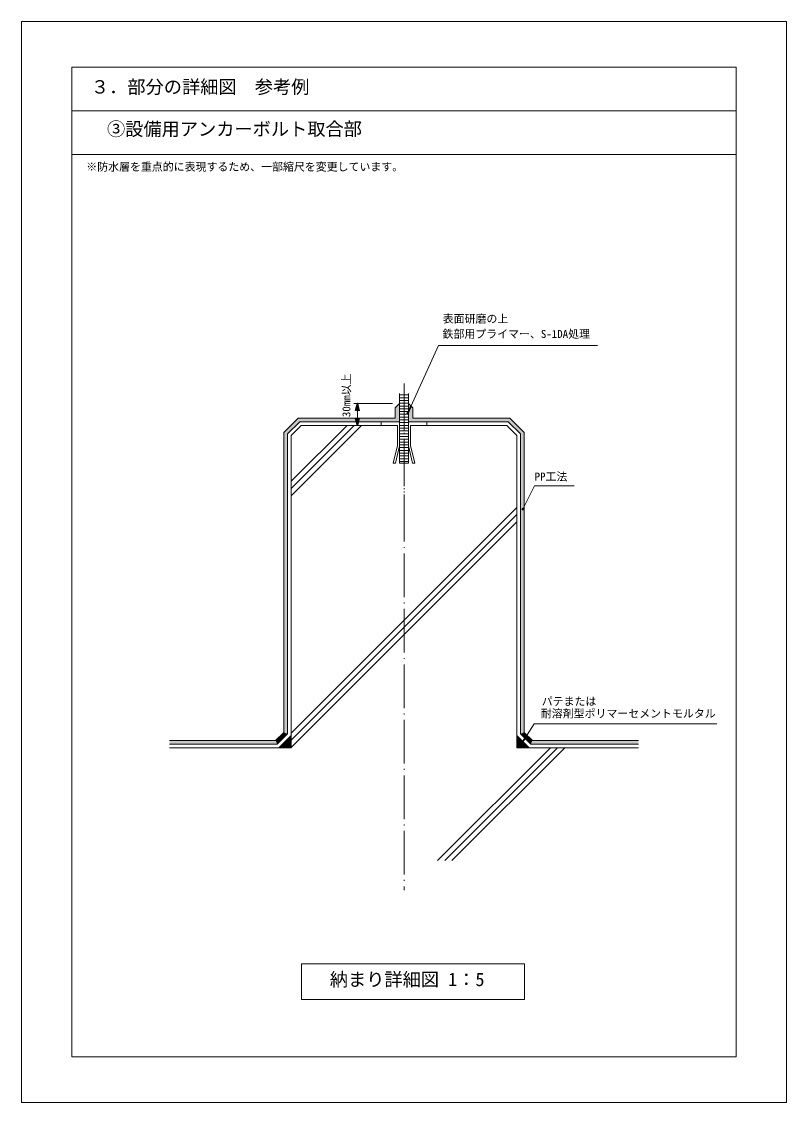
# Model space of a CAD drawing. Units: millimetres, scale not verified. Extents: x -594 to 456, y -643 to 842.
import ezdxf
from ezdxf.enums import TextEntityAlignment as Align

# ---------------------------------------------------------------- set-up
doc = ezdxf.new("R2010")
doc.units = ezdxf.units.MM
doc.header["$LTSCALE"] = 5
doc.header["$PDMODE"] = 32
doc.header["$PDSIZE"] = 2.5
doc.linetypes.add('LONG_DASHED_DOTTED', pattern=[15.25, 12, -1.5, 0.25, -1.5])
for name, color, linetype, lineweight in [('0-0_Defpoints', 7, 'Continuous', 18), ('0-1_ウレタン濃グレー', 2, 'Continuous', 18), ('0-3_文字', 4, 'Continuous', 18), ('0-4_枠', 6, 'Continuous', 18), ('0-5_躯体', 7, 'Continuous', 18), ('0-6_0', 4, 'Continuous', 30)]:
    doc.layers.add(name, color=color, linetype=linetype, lineweight=lineweight)
doc.styles.add('ＭＳ ゴシック', font='')
doc.styles.get('ＭＳ ゴシック').set_extended_font_data('MS Gothic')

msp = doc.modelspace()

# ---------------------------------------------------------------- linework, layer by layer
at = {"layer": '0-0_Defpoints'}
msp.add_lwpolyline([(-593.626, -643.107), (456.374, -643.107), (456.374, 841.893), (-593.626, 841.893)], close=True, dxfattribs=at)
for points in [[(-74.618, 292.074), (-74.618, 317.274), (-80.818, 311.035)], [(-57.073, 311.677), (-62.634, 317.274), (-62.634, 292.074)], [(-211.87, 292.074), (-213.941, 297.074), (-233.627, 277.387)], [(-74.618, 292.074), (-80.818, 297.074), (-213.941, 297.074)], [(-211.87, 292.074), (-74.618, 292.074), (-213.941, 297.074)], [(-74.618, 292.074), (-80.818, 311.035), (-80.818, 297.074)], [(-56.434, 297.074), (-57.073, 311.677), (-62.634, 292.074)], [(-56.434, 297.074), (-62.634, 292.074), (74.616, 292.075)], [(76.687, 297.075), (-56.434, 297.074), (74.616, 292.075)], [(76.687, 297.075), (74.616, 292.075), (91.373, 275.317)], [(91.373, 275.317), (96.373, 277.388), (76.687, 297.075)], [(-228.627, 275.316), (-211.87, 292.074), (-233.627, 277.387)], [(-228.627, 275.316), (-233.627, 277.387), (-233.619, -134.705)], [(-233.619, -134.705), (-228.627, -136.784), (-228.627, 275.316)], [(91.373, -136.784), (96.381, -134.72), (96.373, 277.388)], [(91.373, 275.317), (91.373, -136.784), (96.373, 277.388)], [(-390.539, -145.926), (-390.539, -150.926), (-242.769, -150.926)], [(-244.84, -145.926), (-390.539, -145.926), (-242.769, -150.926)], [(-233.619, -134.705), (-244.84, -145.926), (-228.627, -136.784)], [(-244.84, -145.926), (-242.769, -150.926), (-228.627, -136.784)], [(91.373, -136.784), (105.515, -150.926), (96.381, -134.72)], [(105.515, -150.926), (107.586, -145.926), (96.381, -134.72)], [(105.515, -150.926), (253.286, -150.926), (253.286, -145.926)], [(105.515, -150.926), (253.286, -145.926), (107.586, -145.926)]]:
    msp.add_solid(points, dxfattribs=at)
at = {"layer": '0-1_ウレタン濃グレー'}
for p, q in [((-228.627, 275.316), (-211.87, 292.074)), ((-211.87, 292.074), (-106.997, 292.074)), ((74.616, 292.075), (-30.256, 292.074)), ((91.373, 275.317), (74.616, 292.075)), ((-228.627, -136.784), (-228.627, 275.316)), ((-242.769, -150.926), (-228.627, -136.784)), ((105.515, -150.926), (91.373, -136.784)), ((-390.539, -150.926), (-242.769, -150.926)), ((253.286, -150.926), (105.515, -150.926))]:
    msp.add_line(p, q, dxfattribs=at)
at = {"layer": '0-1_ウレタン濃グレー', "color": 80}
for p, q in [((-209.799, 287.074), (-223.623, 273.249)), ((-223.623, 273.249), (-223.627, -138.855)), ((91.373, -136.784), (91.373, 275.317)), ((-240.698, -155.926), (-390.539, -155.926))]:
    msp.add_line(p, q, dxfattribs=at)
at = {"layer": '0-1_ウレタン濃グレー', "color": 4}
msp.add_line((-223.627, -138.855), (-240.698, -155.926), dxfattribs=at)
at = {"layer": '0-1_ウレタン濃グレー', "color": 80}
for points in [[(-106.997, 292.074), (-99.999, 292.074), (-99.999, 290.487), (-99.999, 287.074), (-209.799, 287.074)], [(-30.256, 292.074), (-37.253, 292.074), (-37.253, 290.487), (-37.253, 287.074), (72.545, 287.075), (86.377, 273.242), (86.373, -138.855), (103.444, -155.926), (253.286, -155.926)]]:
    msp.add_lwpolyline(points, dxfattribs=at)
at = {"layer": '0-3_文字'}
for p, q in [((-10.02, 396.957), (196.891, 396.957)), ((-84.618, 317.274), (-137.664, 317.274)), ((-132.664, 297.074), (-132.664, 307.274)), ((-110.599, 287.074), (-137.664, 287.074)), ((94.367, 172.153), (110.598, 203.902)), ((110.598, 203.902), (123.098, 203.902)), ((123.098, 203.902), (164.871, 203.902)), ((122.776, -122.783), (360.851, -122.783))]:
    msp.add_line(p, q, dxfattribs=at)
for points in [[(-59.295, 313.049), (-21.27, 396.957), (-8.77, 396.957)], [(97.067, -143.069), (110.276, -122.783), (122.776, -122.783)]]:
    msp.add_lwpolyline(points, dxfattribs=at)
msp.add_lwpolyline([(-209.353, -452.535), (96.671, -452.535), (96.671, -501.762), (-209.353, -501.762)], close=True, dxfattribs=at)
for p in [(-63.423, 303.941), (94.367, 172.153), (91.61, -151.449)]:
    msp.add_point(p, dxfattribs=at)
at = {"layer": '0-3_文字', "color": 8}
for points in [[(-240.698, -155.926), (-223.627, -155.926), (-223.627, -138.855)], [(86.373, -138.855), (86.373, -155.926), (103.444, -155.926)]]:
    msp.add_solid(points, dxfattribs=at)
at = {"layer": '0-4_枠'}
for p, q in [((-524.876, 779.393), (-524.876, -580.607)), ((387.624, 779.393), (-524.876, 779.393)), ((387.624, 779.393), (387.624, -580.607)), ((387.624, 719.393), (-524.876, 719.393)), ((387.624, 659.393), (-524.876, 659.393)), ((387.624, -580.607), (-524.876, -580.607))]:
    msp.add_line(p, q, dxfattribs=at)
at = {"layer": '0-5_躯体', "color": 4, "linetype": 'LONG_DASHED_DOTTED'}
for p, q in [((-68.626, 344.499), (-68.626, 176.5)), ((-68.626, 344.499), (-68.626, 176.5)), ((-68.626, 339.977), (-68.626, -351.33))]:
    msp.add_line(p, q, dxfattribs=at)
at = {"layer": '0-5_躯体'}
for p, q in [((-74.618, 235.074), (-74.618, 331.074)), ((-74.618, 328.974), (-68.626, 328.974)), ((-68.626, 328.974), (-62.634, 328.974)), ((-62.634, 235.074), (-62.634, 331.074)), ((-74.618, 325.164), (-68.626, 325.164)), ((-74.618, 321.354), (-68.626, 321.354)), ((-74.618, 317.544), (-68.626, 317.544)), ((-74.618, 313.734), (-68.626, 313.734)), ((-68.626, 325.164), (-62.634, 325.164)), ((-68.626, 321.354), (-62.634, 321.354)), ((-68.626, 317.544), (-62.634, 317.544)), ((-68.626, 313.734), (-62.634, 313.734)), ((-74.618, 309.924), (-68.626, 309.924)), ((-74.618, 306.114), (-68.626, 306.114)), ((-74.618, 302.304), (-68.626, 302.304)), ((-74.618, 298.494), (-68.626, 298.494)), ((-68.626, 309.924), (-62.634, 309.924)), ((-68.626, 306.114), (-62.634, 306.114)), ((-68.626, 302.304), (-62.634, 302.304)), ((-68.626, 298.494), (-62.634, 298.494)), ((-74.618, 294.684), (-68.626, 294.684)), ((-74.618, 290.874), (-68.626, 290.874)), ((-74.618, 287.064), (-68.626, 287.064)), ((-74.618, 283.254), (-68.626, 283.254)), ((-68.626, 294.684), (-62.634, 294.684)), ((-68.626, 290.874), (-62.634, 290.874)), ((-68.626, 287.064), (-62.634, 287.064)), ((-68.626, 283.254), (-62.634, 283.254)), ((-59.626, 287.074), (-59.626, 259.4)), ((-74.618, 279.444), (-68.626, 279.444)), ((-74.618, 275.634), (-68.626, 275.634)), ((-74.618, 271.824), (-68.626, 271.824)), ((-74.618, 268.014), (-68.626, 268.014)), ((-68.626, 279.444), (-62.634, 279.444)), ((-68.626, 275.634), (-62.634, 275.634)), ((-68.626, 271.824), (-62.634, 271.824)), ((-68.626, 268.014), (-62.634, 268.014)), ((-74.618, 259.074), (-80.446, 235.074)), ((-74.618, 264.204), (-68.626, 264.204)), ((-74.618, 260.394), (-68.626, 260.394)), ((-74.618, 256.584), (-68.626, 256.584)), ((-74.618, 252.774), (-68.626, 252.774)), ((-68.626, 264.204), (-62.634, 264.204)), ((-68.626, 260.394), (-62.634, 260.394)), ((-68.626, 256.584), (-62.634, 256.584)), ((-68.626, 252.774), (-62.634, 252.774)), ((-59.626, 259.4), (-53.719, 235.074)), ((-74.618, 248.964), (-68.626, 248.964)), ((-74.618, 245.154), (-68.626, 245.154)), ((-74.618, 241.344), (-68.626, 241.344)), ((-68.626, 248.964), (-62.634, 248.964)), ((-68.626, 245.154), (-62.634, 245.154)), ((-68.626, 241.344), (-62.634, 241.344)), ((-80.446, 235.074), (-83.533, 235.074)), ((-80.446, 235.074), (-83.533, 235.074)), ((-74.618, 237.534), (-68.626, 237.534)), ((-68.626, 235.074), (-74.618, 235.074)), ((-68.626, 235.074), (-74.618, 235.074)), ((-68.626, 237.534), (-62.634, 237.534)), ((-68.626, 235.074), (-62.634, 235.074)), ((-68.626, 235.074), (-62.634, 235.074)), ((-56.807, 235.074), (-53.719, 235.074))]:
    msp.add_line(p, q, dxfattribs=at)
at = {"layer": '0-5_躯体', "color": 2}
for p, q in [((-74.618, 317.274), (-80.818, 311.035)), ((-62.634, 317.274), (-56.434, 311.035)), ((-233.627, 277.387), (-213.941, 297.074)), ((-80.818, 297.074), (-213.941, 297.074)), ((-80.818, 297.074), (-80.818, 311.035)), ((-56.434, 297.074), (-56.434, 311.035)), ((-56.434, 297.074), (76.687, 297.075)), ((-228.627, 275.316), (-211.87, 292.074)), ((-223.623, 273.249), (-209.799, 287.074)), ((-106.997, 292.074), (-74.618, 292.074)), ((-30.256, 292.074), (-62.634, 292.074)), ((-233.627, 277.387), (-233.619, -134.705)), ((-228.627, 275.316), (-228.625, 139.063)), ((91.373, 275.317), (91.376, 139.064)), ((91.376, 139.063), (91.373, -136.784))]:
    msp.add_line(p, q, dxfattribs=at)
at = {"layer": '0-5_躯体', "linetype": 'LONG_DASHED_DOTTED'}
for p, q in [((-74.618, 317.274), (-74.618, 293.274)), ((-62.634, 317.274), (-62.634, 293.274))]:
    msp.add_line(p, q, dxfattribs=at)
at = {"layer": '0-5_躯体', "color": 4}
for p, q in [((-223.624, 210.311), (-146.861, 287.074)), ((-223.624, 200.412), (-136.962, 287.074)), ((-127.062, 287.074), (-223.624, 190.512)), ((-106.997, 292.074), (-211.87, 292.074)), ((-77.626, 287.074), (-209.799, 287.074)), ((-99.999, 292.074), (-99.999, 287.074)), ((-59.626, 287.074), (72.545, 287.075)), ((-37.253, 292.074), (-37.253, 287.074)), ((-30.256, 292.074), (74.616, 292.075)), ((72.545, 287.075), (86.377, 273.242)), ((74.616, 292.075), (91.373, 275.317)), ((-223.623, 273.249), (-223.627, -155.926)), ((-223.627, -135.573), (86.376, 174.431)), ((-223.627, -145.472), (86.376, 164.531)), ((86.376, 154.631), (-223.627, -155.372)), ((-228.625, 139.063), (-228.627, -136.784)), ((-228.627, -136.784), (-242.769, -150.926)), ((-223.627, -138.855), (-240.698, -155.926)), ((86.373, -138.855), (103.444, -155.926)), ((91.373, -136.784), (105.515, -150.926)), ((-242.769, -150.926), (-390.539, -150.926)), ((-223.627, -155.926), (-390.539, -155.926)), ((-22.585, -310.926), (132.415, -155.926)), ((-12.685, -310.926), (142.315, -155.926)), ((152.214, -155.926), (-2.786, -310.926)), ((105.515, -150.926), (253.286, -150.926))]:
    msp.add_line(p, q, dxfattribs=at)
at = {"layer": '0-5_躯体', "color": 2}
for points in [[(76.687, 297.075), (96.373, 277.388), (96.381, -134.72)], [(-233.619, -134.705), (-244.84, -145.926), (-390.539, -145.926)], [(96.381, -134.72), (107.586, -145.926), (253.286, -145.926)]]:
    msp.add_lwpolyline(points, dxfattribs=at)
at = {"layer": '0-5_躯体'}
for points in [[(-77.626, 287.074), (-77.626, 259.4), (-83.533, 235.074)], [(-62.634, 259.074), (-56.807, 235.074), (-53.719, 235.074)]]:
    msp.add_lwpolyline(points, dxfattribs=at)
at = {"layer": '0-5_躯体', "color": 4}
msp.add_lwpolyline([(86.377, 273.242), (86.373, -155.926), (253.286, -155.926)], dxfattribs=at)
at = {"layer": '0-6_0'}
for p, q in [((-132.664, 317.274), (-132.664, 307.274)), ((-63.423, 303.941), (-59.295, 313.049)), ((-132.664, 287.074), (-132.664, 297.074)), ((91.61, -151.449), (97.067, -143.069))]:
    msp.add_line(p, q, dxfattribs=at)
for points in [[(-135.344, 307.274), (-132.664, 317.274), (-129.985, 307.274)], [(-129.985, 297.074), (-132.664, 287.074), (-135.344, 297.074)]]:
    msp.add_lwpolyline(points, dxfattribs=at)

# ---------------------------------------------------------------- texts
at = {"layer": '0-3_文字', "color": 7, "style": 'ＭＳ ゴシック'}
for s, height, p in [('３．部分の詳細図\u3000参考例', 18.33, (-498.465, 737.559)), ('③設備用アンカーボルト取合部', 18.33, (-476.417, 679.685)), ('※防水層を重点的に表現するため、一部縮尺を変更しています。', 11, (-504.887, 633.63)), ('表面研磨の上', 11, (-15.449, 424.831)), ('鉄部用プライマー、S-1DA処理', 11, (-15.739, 403.911)), ('PP工法', 11, (110.705, 207.917)), ('パテまたは', 11, (120.475, -100.921)), ('耐溶剤型ポリマーセメントモルタル', 11, (119.28, -117.653)), ('納まり詳細図 1：5', 18.33, (-170.512, -488.819))]:
    msp.add_text(s, height=height, dxfattribs=at).set_placement(p, align=Align.BOTTOM_LEFT)
msp.add_text('30mm以上', height=11, rotation=90, dxfattribs=at).set_placement((-138.982, 298.466), align=Align.BOTTOM_LEFT)

doc.saveas('drawing.dxf')
